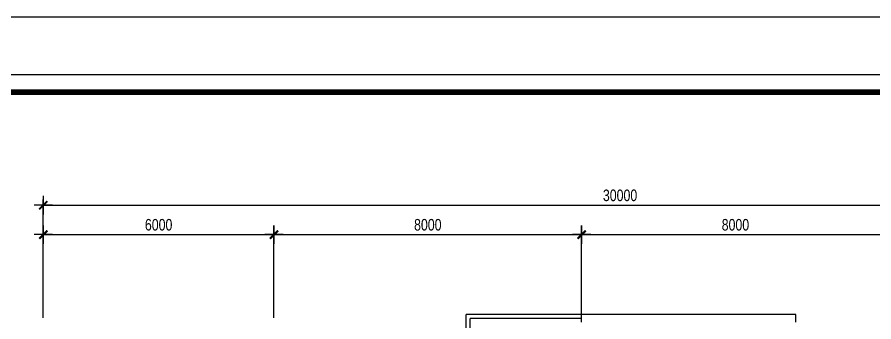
# Model space of a CAD drawing. Header units: metres. Extents: x 352651 to 1421851, y -87441 to -24441.
# Drawn here: x 544797 to 567077, y -32364 to -24441 of the extents above; entities that cross this region are included whole.
import ezdxf

# ---------------------------------------------------------------- set-up
doc = ezdxf.new("R2010")
doc.units = ezdxf.units.M
doc.header["$LTSCALE"] = 300
doc.header["$MEASUREMENT"] = 0
doc.header["$PDMODE"] = 2
doc.linetypes.add('DASHED2', pattern=[0.375, 0.25, -0.125])
doc.layers.get('0').update_dxf_attribs({"linetype": 'CONTINUOUS'})
doc.layers.get('Defpoints').update_dxf_attribs({"linetype": 'CONTINUOUS'})
for name, color, linetype in [('DIM', 1, 'CONTINUOUS'), ('HATCH', 145, 'CONTINUOUS'), ('THAY', 9, 'CONTINUOUS'), ('TUONG', 7, 'CONTINUOUS')]:
    doc.layers.add(name, color=color, linetype=linetype)
doc.styles.add('CHUKICHTHUOC', font='vnshx.shx', dxfattribs={"width": 0.8, "height": 300, "bigfont": '@extfont2.shx'})
doc.dimstyles.new('150', dxfattribs={"dimscale": 150, "dimtxt": 2, "dimasz": 0.1, "dimexe": 1, "dimexo": 0, "dimgap": 0.7, "dimtad": 1, "dimdec": 0, "dimzin": 0, "dimdsep": 46, "dimtxsty": 'CHUKICHTHUOC', "dimblk": 'ARR', "dimcen": 0, "dimdle": 1, "dimclrd": 3, "dimclre": 3, "dimclrt": 3, "dimadec": 0, "dimazin": 0, "dimtfac": 1, "dimtdec": 0, "dimtix": 1, "dimtmove": 2, "dimatfit": 3, "dimldrblk": 'ARR', "dimfxl": 1, "dimtolj": 1, "dimtzin": 0, "dimarcsym": 0})

# ---------------------------------------------------------------- blocks, each defined once
blk = doc.blocks.new('ARR')
at = {"color": 1}
for p, q in [((0, -16), (0, 16)), ((-16, 0), (16, 0))]:
    blk.add_line(p, q, dxfattribs=at)
at = {"color": 3, "const_width": 3.6}
blk.add_lwpolyline([(-7.1, -7.1), (7.1, 7.1)], dxfattribs=at)
blk = doc.blocks.new('*D90')
at = {"layer": 'Defpoints', "color": 0, "ltscale": 1.5, "transparency": 16777216}
for p in [(551477, -30096), (545477, -32260), (551477, -32260)]:
    blk.add_point(p, dxfattribs=at)
at = {"layer": 'DIM', "color": 3, "lineweight": -2, "ltscale": 1.5, "transparency": 16777216}
for p, q in [((545477, -32260), (545477, -29946)), ((551477, -32260), (551477, -29946)), ((545492, -30096), (551462, -30096))]:
    blk.add_line(p, q, dxfattribs=at)
at = {"layer": 'DIM', "color": 3, "lineweight": -2, "ltscale": 1.5, "transparency": 16777216, "xscale": 15, "yscale": 15, "zscale": 15, "rotation": 180}
blk.add_blockref('ARR', (545477, -30096), dxfattribs=at)
at = {"layer": 'DIM', "color": 3, "lineweight": -2, "ltscale": 1.5, "transparency": 16777216, "xscale": 15, "yscale": 15, "zscale": 15}
blk.add_blockref('ARR', (551477, -30096), dxfattribs=at)
at = {"layer": 'DIM', "color": 3, "ltscale": 1.5, "transparency": 16777216, "insert": (548477, -29841), "char_height": 300, "attachment_point": 5, "style": 'CHUKICHTHUOC'}
blk.add_mtext('\\A1;6000', dxfattribs=at)
blk = doc.blocks.new('*D91')
at = {"layer": 'Defpoints', "color": 0, "ltscale": 1.5, "transparency": 16777216}
for p in [(559477, -30096), (551477, -32260), (559477, -32160)]:
    blk.add_point(p, dxfattribs=at)
at = {"layer": 'DIM', "color": 3, "lineweight": -2, "ltscale": 1.5, "transparency": 16777216}
for p, q in [((551477, -32260), (551477, -29946)), ((559477, -32160), (559477, -29946)), ((551492, -30096), (559462, -30096))]:
    blk.add_line(p, q, dxfattribs=at)
at = {"layer": 'DIM', "color": 3, "lineweight": -2, "ltscale": 1.5, "transparency": 16777216, "xscale": 15, "yscale": 15, "zscale": 15, "rotation": 180}
blk.add_blockref('ARR', (551477, -30096), dxfattribs=at)
at = {"layer": 'DIM', "color": 3, "lineweight": -2, "ltscale": 1.5, "transparency": 16777216, "xscale": 15, "yscale": 15, "zscale": 15}
blk.add_blockref('ARR', (559477, -30096), dxfattribs=at)
at = {"layer": 'DIM', "color": 3, "ltscale": 1.5, "transparency": 16777216, "insert": (555477, -29841), "char_height": 300, "attachment_point": 5, "style": 'CHUKICHTHUOC'}
blk.add_mtext('\\A1;8000', dxfattribs=at)
blk = doc.blocks.new('*D92')
at = {"layer": 'Defpoints', "color": 0, "ltscale": 1.5, "transparency": 16777216}
for p in [(567477, -30096), (559477, -32160), (567477, -32260)]:
    blk.add_point(p, dxfattribs=at)
at = {"layer": 'DIM', "color": 3, "lineweight": -2, "ltscale": 1.5, "transparency": 16777216}
for p, q in [((559477, -32160), (559477, -29946)), ((567477, -32260), (567477, -29946)), ((559492, -30096), (567462, -30096))]:
    blk.add_line(p, q, dxfattribs=at)
at = {"layer": 'DIM', "color": 3, "lineweight": -2, "ltscale": 1.5, "transparency": 16777216, "xscale": 15, "yscale": 15, "zscale": 15, "rotation": 180}
blk.add_blockref('ARR', (559477, -30096), dxfattribs=at)
at = {"layer": 'DIM', "color": 3, "lineweight": -2, "ltscale": 1.5, "transparency": 16777216, "xscale": 15, "yscale": 15, "zscale": 15}
blk.add_blockref('ARR', (567477, -30096), dxfattribs=at)
at = {"layer": 'DIM', "color": 3, "ltscale": 1.5, "transparency": 16777216, "insert": (563477, -29841), "char_height": 300, "attachment_point": 5, "style": 'CHUKICHTHUOC'}
blk.add_mtext('\\A1;8000', dxfattribs=at)
blk = doc.blocks.new('*D94')
at = {"layer": 'Defpoints', "color": 0, "ltscale": 1.5, "transparency": 16777216}
for p in [(575477, -29331), (545477, -32260), (575477, -32260)]:
    blk.add_point(p, dxfattribs=at)
at = {"layer": 'DIM', "color": 3, "lineweight": -2, "ltscale": 1.5, "transparency": 16777216}
for p, q in [((545477, -32260), (545477, -29181)), ((575477, -32260), (575477, -29181)), ((545492, -29331), (575462, -29331))]:
    blk.add_line(p, q, dxfattribs=at)
at = {"layer": 'DIM', "color": 3, "lineweight": -2, "ltscale": 1.5, "transparency": 16777216, "xscale": 15, "yscale": 15, "zscale": 15, "rotation": 180}
blk.add_blockref('ARR', (545477, -29331), dxfattribs=at)
at = {"layer": 'DIM', "color": 3, "lineweight": -2, "ltscale": 1.5, "transparency": 16777216, "xscale": 15, "yscale": 15, "zscale": 15}
blk.add_blockref('ARR', (575477, -29331), dxfattribs=at)
at = {"layer": 'DIM', "color": 3, "ltscale": 1.5, "transparency": 16777216, "insert": (560477, -29076), "char_height": 300, "attachment_point": 5, "style": 'CHUKICHTHUOC'}
blk.add_mtext('\\A1;30000', dxfattribs=at)

msp = doc.modelspace()

# ---------------------------------------------------------------- linework, layer by layer
for const_width in [150, 51.9]:
    msp.add_lwpolyline([(535800.9, -85490.5), (618000.9, -85490.5), (618000.9, -26390.5), (535800.9, -26390.5)], close=True, dxfattribs=dict(const_width=const_width))
at = {"layer": 'Defpoints', "linetype": 'DASHED2'}
msp.add_lwpolyline([(530850.9, -87440.5), (619950.9, -87440.5), (619950.9, -24440.5), (530850.9, -24440.5)], close=True, dxfattribs=at)
msp.add_lwpolyline([(530850.9, -87440.5), (619950.9, -87440.5), (619950.9, -24440.5), (530850.9, -24440.5)], close=True, dxfattribs=at)
at = {"layer": 'HATCH', "linetype": 'ByBlock'}
msp.add_lwpolyline([(535350.9, -85940.5), (618450.9, -85940.5), (618450.9, -25940.5), (535350.9, -25940.5)], close=True, dxfattribs=at)
at = {"layer": 'THAY'}
for p, q in [((559477.2, -32175.5), (556477.2, -32175.5)), ((556477.2, -34175.5), (556477.2, -32175.5)), ((559477.2, -32275.5), (556577.2, -32275.5)), ((556577.2, -34175.5), (556577.2, -32275.5))]:
    msp.add_line(p, q, dxfattribs=at)
at = {"layer": 'THAY', "linetype": 'ByBlock'}
msp.add_lwpolyline([(535350.9, -85940.5), (618450.9, -85940.5), (618450.9, -25940.5), (535350.9, -25940.5)], close=True, dxfattribs=at)
at = {"layer": 'TUONG'}
for p, q in [((559477.2, -32375.5), (559477.2, -32175.5)), ((565047.2, -32175.5), (559477.2, -32175.5)), ((565047.2, -32375.5), (565047.2, -32175.5))]:
    msp.add_line(p, q, dxfattribs=at)
msp.add_lwpolyline([(530850.9, -87440.5), (619950.9, -87440.5), (619950.9, -24440.5), (530850.9, -24440.5)], close=True, dxfattribs=at)

# ---------------------------------------------------------------- dimensions: what is measured, and where the dimension line sits
at = {"layer": 'DIM'}
for base, p1, p2, picture, middle in [((575477.2, -29330.5), (545477.2, -32260.4), (575477.2, -32260.4), '*D94', (560477.2, -29075.5)), ((551477.2, -30096.5), (545477.2, -32260.4), (551477.2, -32260.4), '*D90', (548477.2, -29841.5)), ((559477.2, -30096.5), (551477.2, -32260.4), (559477.2, -32160.4), '*D91', (555477.2, -29841.5)), ((567477.2, -30096.5), (559477.2, -32160.4), (567477.2, -32260.4), '*D92', (563477.2, -29841.5))]:
    dim = msp.add_linear_dim(base=base, p1=p1, p2=p2, dimstyle='150', dxfattribs=at)
    dim.commit()
    dim.dimension.update_dxf_attribs({"geometry": picture, "text_midpoint": middle})

doc.saveas('drawing.dxf')
